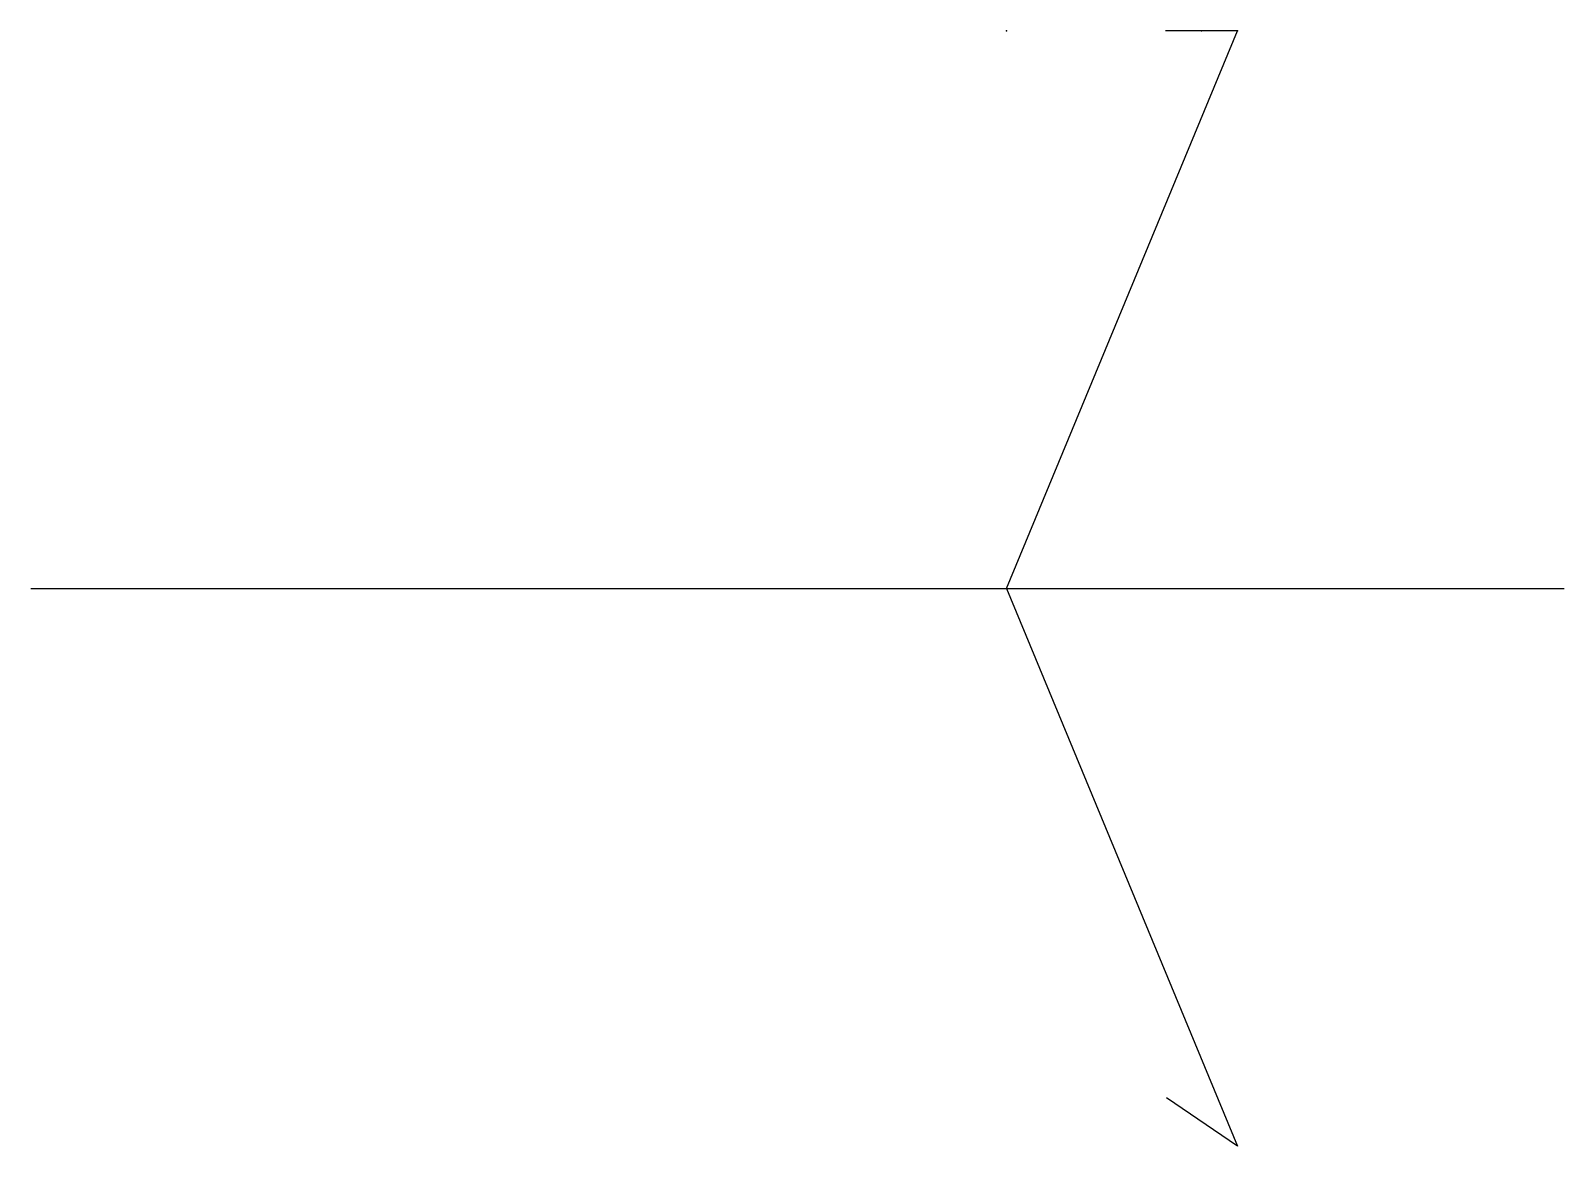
# Model space of a CAD drawing. Header units: millimetres. Extents: x -70 to 40, y -40 to 40.
import ezdxf

# ---------------------------------------------------------------- set-up
doc = ezdxf.new("R2010")
doc.units = ezdxf.units.MM
for name, color, linetype, true_color in [('tube_notcher_AngleCalculation v1_Sketch1', 7, 'Continuous', 0x000000), ('tube_notcher_AngleCalculation v1_Sketch2', 7, 'Continuous', 0x000000), ('tube_notcher_AngleCalculation v1_Sketch3', 7, 'Continuous', 0x000000), ('tube_notcher_AngleCalculation v1_Sketch4', 7, 'Continuous', 0x000000), ('tube_notcher_AngleCalculation v1_Sketch5', 7, 'Continuous', 0x000000)]:
    doc.layers.add(name, color=color, linetype=linetype, true_color=true_color)

msp = doc.modelspace()

# ---------------------------------------------------------------- linework, layer by layer
at = {"layer": 'tube_notcher_AngleCalculation v1_Sketch1'}
for p, q in [((0, 0), (16.57, 40)), ((-70, 0), (40, 0)), ((0, 0), (16.57, -40))]:
    msp.add_line(p, q, dxfattribs=at)
msp.add_point((0, 0), dxfattribs=at)
at = {"layer": 'tube_notcher_AngleCalculation v1_Sketch2'}
msp.add_line((16.57, 40), (11.39, 40, 19.32), dxfattribs=at)
for p in [(0, 40), (16.57, 40)]:
    msp.add_point(p, dxfattribs=at)
at = {"layer": 'tube_notcher_AngleCalculation v1_Sketch3'}
for p, q in [((10.77, 0, 21.64), (18.14, 0, -5.86)), ((16.57, -40), (11.47, -36.53, 19.03))]:
    msp.add_line(p, q, dxfattribs=at)
for p in [(13.98, 40, 9.66), (16.57, 40)]:
    msp.add_point(p, dxfattribs=at)
at = {"layer": 'tube_notcher_AngleCalculation v1_Sketch4'}
msp.add_point((0, 0), dxfattribs=at)
at = {"layer": 'tube_notcher_AngleCalculation v1_Sketch5'}
msp.add_point((0, 0), dxfattribs=at)

doc.saveas('drawing.dxf')
